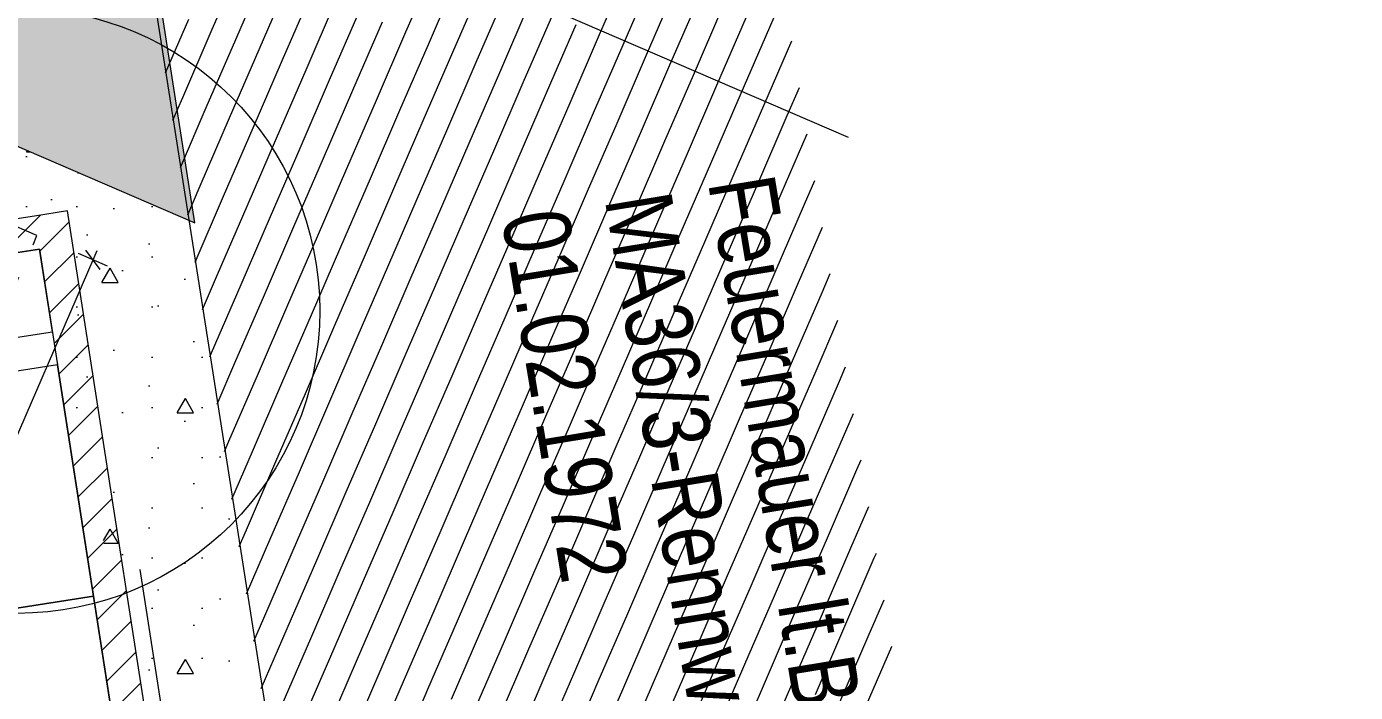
# Model space of a CAD drawing. Header units: millimetres. Extents: x 12535370 to 12566104, y 356204400 to 356234587.
# Drawn here: x 12555518 to 12559487, y 356216286 to 356218276 of the extents above; entities that cross this region are included whole.
import ezdxf
from ezdxf.enums import TextEntityAlignment as Align

# ---------------------------------------------------------------- set-up
doc = ezdxf.new("R2010")
doc.units = ezdxf.units.MM
doc.header["$MEASUREMENT"] = 0
doc.linetypes.add('Dashed', pattern=[211.666667, 105.833333, -105.833333])
doc.linetypes.add('Dot & Dashed', pattern=[6702.78, 3527.78, -1763.89, 0, -1411.11])
for name, color, linetype in [('New_015 Innenwände', 7, 'Continuous'), ('New_035 Decken', 7, 'Continuous'), ('New_290 Raster _ Achsen', 7, 'Continuous'), ('New_GRUNDSTÜCKSGRENZE', 7, 'Continuous')]:
    doc.layers.add(name, color=color, linetype=linetype)
for name, color, linetype, lineweight in [('New_015 Innenwände_Pen_No__1', 7, 'Continuous', 13), ('New_035 Decken_Pen_No__1', 7, 'Continuous', 13), ('New_255 Plangrafiken_Pen_No__1', 7, 'Continuous', 13), ('New_255 Plangrafiken_Pen_No__21', 1, 'Continuous', 13), ('New_255 Plangrafiken_Pen_No__39', 8, 'Continuous', 13), ('New_290 Raster _ Achsen_Pen_No__108', 7, 'Continuous', 13), ('New_GRUNDSTÜCKSGRENZE_Pen_No__1', 7, 'Continuous', 13), ('New_HKLS1_Pen_No__21', 1, 'Continuous', 13), ('New_HKLS1_Pen_No__83', 30, 'Continuous', 13)]:
    doc.layers.add(name, color=color, linetype=linetype, lineweight=lineweight)
doc.layers.add('New_255 Plangrafiken_Pen_No__38', color=253, linetype='Continuous', lineweight=13, true_color=0xa2a2a2)
doc.styles.add('GENERATED_STYLE_1', font='arial.ttf')
doc.styles.add('GENERATED_STYLE_2', font='arial.ttf', dxfattribs={"width": 0.8})
doc.linetypes.add('Blase', pattern='A,0,[1,DD - Rennweg 15_1030 Wien_AusfÃ¼rung-2026-06-121.Shx,S=15.817082,R=0,X=-0.000255191,Y=0.048578],-1983.5,0', length=1983.5)
doc.dimstyles.new('GENERATED_STYLE__1', dxfattribs={"dimtxt": 125, "dimasz": 47.5, "dimexe": 0.18, "dimexo": 2, "dimgap": 0, "dimtad": 1, "dimlfac": 0.001, "dimzin": 0, "dimdsep": 46, "dimtxsty": 'GENERATED_STYLE_1', "dimblk": 'ARROWHEAD_2', "dimblk1": 'ARROWHEAD_2', "dimblk2": 'ARROWHEAD_2', "dimcen": 0.09, "dimclrd": 7, "dimclre": 7, "dimclrt": 7, "dimadec": 0, "dimazin": 0, "dimtfac": 1, "dimtdec": 4, "dimtmove": 0, "dimatfit": 3, "dimfxl": 1, "dimtolj": 1, "dimtzin": 0, "dimarcsym": 0})
pattern_1 = [(45, (12240439.16, 356160438.356), (-53.033009, 53.033009), [])]

# ---------------------------------------------------------------- blocks, each defined once
blk = doc.blocks.new('Slab_1', base_point=(12543125.7, 356224199.6))
at = {"layer": 'New_035 Decken_Pen_No__1', "color": 7, "linetype": 'Continuous', "lineweight": 13, "flags": 128}
blk.add_lwpolyline([(12543125.7, 356224199.6), (12540594.4, 356217796.1), (12557109.9, 356210638.6), (12555849.5, 356218685.3), (12550386.1, 356221050.3), (12550289.5, 356221565.4), (12549847.3, 356224376.9), (12547550.8, 356225368.9), (12546427.5, 356222768.6)], close=True, dxfattribs=at)
blk = doc.blocks.new('*X12', base_point=(12240439.2, 356160438.4))
at = {"layer": 'New_255 Plangrafiken_Pen_No__39', "color": 8, "linetype": 'Continuous', "lineweight": 13}
for p, q in [((12556160, 356218471), (12556071.9, 356218267.1)), ((12556160, 356218471), (12556071.9, 356218267.1)), ((12556738.5, 356218463.1), (12556650.4, 356218259.2)), ((12556738.5, 356218463.1), (12556650.4, 356218259.2)), ((12556230.1, 356218440.8), (12556142, 356218236.9)), ((12556230.1, 356218440.8), (12556142, 356218236.9)), ((12556808.6, 356218432.8), (12556720.5, 356218228.9)), ((12556808.6, 356218432.8), (12556720.5, 356218228.9)), ((12557317, 356218455.2), (12557228.9, 356218251.3)), ((12557317, 356218455.2), (12557228.9, 356218251.3)), ((12557387, 356218424.9), (12557298.9, 356218221)), ((12557387, 356218424.9), (12557298.9, 356218221)), ((12556300.1, 356218410.5), (12556212.1, 356218206.6)), ((12556300.1, 356218410.5), (12556212.1, 356218206.6)), ((12556878.6, 356218402.6), (12556790.5, 356218198.7)), ((12556878.6, 356218402.6), (12556790.5, 356218198.7)), ((12557457.1, 356218394.7), (12557369, 356218190.7)), ((12557457.1, 356218394.7), (12557369, 356218190.7)), ((12556370.2, 356218380.2), (12556282.1, 356218176.3)), ((12556370.2, 356218380.2), (12556282.1, 356218176.3)), ((12556440.2, 356218350), (12556352.2, 356218146.1)), ((12556440.2, 356218350), (12556352.2, 356218146.1)), ((12556948.7, 356218372.3), (12556860.6, 356218168.4)), ((12556948.7, 356218372.3), (12556860.6, 356218168.4)), ((12557018.7, 356218342.1), (12556930.6, 356218138.1)), ((12557018.7, 356218342.1), (12556930.6, 356218138.1)), ((12557527.1, 356218364.4), (12557439, 356218160.5)), ((12557527.1, 356218364.4), (12557439, 356218160.5)), ((12557779.8, 356218372), (12557737.3, 356218273.6)), ((12557779.8, 356218372), (12557737.3, 356218273.6)), ((12556510.3, 356218319.7), (12556422.2, 356218115.8)), ((12556510.3, 356218319.7), (12556422.2, 356218115.8)), ((12557088.8, 356218311.8), (12557000.7, 356218107.9)), ((12557088.8, 356218311.8), (12557000.7, 356218107.9)), ((12557597.2, 356218334.1), (12557509.1, 356218130.2)), ((12557597.2, 356218334.1), (12557509.1, 356218130.2)), ((12557667.2, 356218303.9), (12557579.1, 356218100)), ((12557667.2, 356218303.9), (12557579.1, 356218100)), ((12556001.9, 356218297.4), (12555932.7, 356218137.3)), ((12556001.9, 356218297.4), (12555932.7, 356218137.3)), ((12556071.9, 356218267.1), (12555983.9, 356218063.2)), ((12556071.9, 356218267.1), (12555983.9, 356218063.2)), ((12556580.4, 356218289.5), (12556492.3, 356218085.5)), ((12556580.4, 356218289.5), (12556492.3, 356218085.5)), ((12557158.8, 356218281.5), (12557070.7, 356218077.6)), ((12557158.8, 356218281.5), (12557070.7, 356218077.6)), ((12557737.3, 356218273.6), (12557649.2, 356218069.7)), ((12557737.3, 356218273.6), (12557649.2, 356218069.7)), ((12556142, 356218236.9), (12556053.9, 356218032.9)), ((12556142, 356218236.9), (12556053.9, 356218032.9)), ((12556650.4, 356218259.2), (12556562.3, 356218055.3)), ((12556650.4, 356218259.2), (12556562.3, 356218055.3)), ((12556720.5, 356218228.9), (12556632.4, 356218025)), ((12556720.5, 356218228.9), (12556632.4, 356218025)), ((12557228.9, 356218251.3), (12557140.8, 356218047.4)), ((12557228.9, 356218251.3), (12557140.8, 356218047.4)), ((12557802.8, 356218232.8), (12557719.3, 356218039.4)), ((12557802.8, 356218232.8), (12557719.3, 356218039.4)), ((12556212.1, 356218206.6), (12556124, 356218002.7)), ((12556212.1, 356218206.6), (12556124, 356218002.7)), ((12556790.5, 356218198.7), (12556702.4, 356217994.8)), ((12556790.5, 356218198.7), (12556702.4, 356217994.8)), ((12557298.9, 356218221), (12557210.8, 356218017.1)), ((12557298.9, 356218221), (12557210.8, 356218017.1)), ((12557369, 356218190.7), (12557280.9, 356217986.8)), ((12557369, 356218190.7), (12557280.9, 356217986.8)), ((12556282.1, 356218176.3), (12556194, 356217972.4)), ((12556282.1, 356218176.3), (12556194, 356217972.4)), ((12556352.2, 356218146.1), (12556264.1, 356217942.2)), ((12556352.2, 356218146.1), (12556264.1, 356217942.2)), ((12556860.6, 356218168.4), (12556772.5, 356217964.5)), ((12556860.6, 356218168.4), (12556772.5, 356217964.5)), ((12557439, 356218160.5), (12557351, 356217956.6)), ((12557439, 356218160.5), (12557351, 356217956.6)), ((12556422.2, 356218115.8), (12556334.1, 356217911.9)), ((12556422.2, 356218115.8), (12556334.1, 356217911.9)), ((12556930.6, 356218138.1), (12556842.5, 356217934.2)), ((12556930.6, 356218138.1), (12556842.5, 356217934.2)), ((12557000.7, 356218107.9), (12556912.6, 356217904)), ((12557000.7, 356218107.9), (12556912.6, 356217904)), ((12557509.1, 356218130.2), (12557421, 356217926.3)), ((12557509.1, 356218130.2), (12557421, 356217926.3)), ((12556492.3, 356218085.5), (12556404.2, 356217881.6)), ((12556492.3, 356218085.5), (12556404.2, 356217881.6)), ((12557070.7, 356218077.6), (12556982.7, 356217873.7)), ((12557070.7, 356218077.6), (12556982.7, 356217873.7)), ((12557579.1, 356218100), (12557491.1, 356217896)), ((12557579.1, 356218100), (12557491.1, 356217896)), ((12557649.2, 356218069.7), (12557561.1, 356217865.8)), ((12557649.2, 356218069.7), (12557561.1, 356217865.8)), ((12557825.8, 356218093.6), (12557789.3, 356218009.2)), ((12557825.8, 356218093.6), (12557789.3, 356218009.2)), ((12555983.9, 356218063.2), (12555954.7, 356217995.8)), ((12555983.9, 356218063.2), (12555954.7, 356217995.8)), ((12556053.9, 356218032.9), (12555976.7, 356217854.2)), ((12556053.9, 356218032.9), (12555976.7, 356217854.2)), ((12556562.3, 356218055.3), (12556474.2, 356217851.4)), ((12556562.3, 356218055.3), (12556474.2, 356217851.4)), ((12556632.4, 356218025), (12556544.3, 356217821.1)), ((12556632.4, 356218025), (12556544.3, 356217821.1)), ((12557140.8, 356218047.4), (12557052.7, 356217843.4)), ((12557140.8, 356218047.4), (12557052.7, 356217843.4)), ((12557719.3, 356218039.4), (12557631.2, 356217835.5)), ((12557719.3, 356218039.4), (12557631.2, 356217835.5)), ((12556124, 356218002.7), (12556035.9, 356217798.8)), ((12556124, 356218002.7), (12556035.9, 356217798.8)), ((12556702.4, 356217994.8), (12556614.3, 356217790.8)), ((12556702.4, 356217994.8), (12556614.3, 356217790.8)), ((12557210.8, 356218017.1), (12557122.8, 356217813.2)), ((12557210.8, 356218017.1), (12557122.8, 356217813.2)), ((12557280.9, 356217986.8), (12557192.8, 356217782.9)), ((12557280.9, 356217986.8), (12557192.8, 356217782.9)), ((12557789.3, 356218009.2), (12557701.2, 356217805.3)), ((12557789.3, 356218009.2), (12557701.2, 356217805.3)), ((12556194, 356217972.4), (12556105.9, 356217768.5)), ((12556194, 356217972.4), (12556105.9, 356217768.5)), ((12556772.5, 356217964.5), (12556684.4, 356217760.6)), ((12556772.5, 356217964.5), (12556684.4, 356217760.6)), ((12557351, 356217956.6), (12557262.9, 356217752.7)), ((12557351, 356217956.6), (12557262.9, 356217752.7)), ((12557848.8, 356217954.4), (12557771.3, 356217775)), ((12557848.8, 356217954.4), (12557771.3, 356217775)), ((12556264.1, 356217942.2), (12556176, 356217738.2)), ((12556264.1, 356217942.2), (12556176, 356217738.2)), ((12556334.1, 356217911.9), (12556246, 356217708)), ((12556334.1, 356217911.9), (12556246, 356217708)), ((12556842.5, 356217934.2), (12556754.5, 356217730.3)), ((12556842.5, 356217934.2), (12556754.5, 356217730.3)), ((12557421, 356217926.3), (12557332.9, 356217722.4)), ((12557421, 356217926.3), (12557332.9, 356217722.4)), ((12556404.2, 356217881.6), (12556316.1, 356217677.7)), ((12556404.2, 356217881.6), (12556316.1, 356217677.7)), ((12556912.6, 356217904), (12556824.5, 356217700.1)), ((12556912.6, 356217904), (12556824.5, 356217700.1)), ((12556982.7, 356217873.7), (12556894.6, 356217669.8)), ((12556982.7, 356217873.7), (12556894.6, 356217669.8)), ((12557491.1, 356217896), (12557403, 356217692.1)), ((12557491.1, 356217896), (12557403, 356217692.1)), ((12557561.1, 356217865.8), (12557473, 356217661.9)), ((12557561.1, 356217865.8), (12557473, 356217661.9)), ((12556474.2, 356217851.4), (12556386.2, 356217647.5)), ((12556474.2, 356217851.4), (12556386.2, 356217647.5)), ((12557052.7, 356217843.4), (12556964.6, 356217639.5)), ((12557052.7, 356217843.4), (12556964.6, 356217639.5)), ((12557631.2, 356217835.5), (12557543.1, 356217631.6)), ((12557631.2, 356217835.5), (12557543.1, 356217631.6)), ((12556035.9, 356217798.8), (12555998.7, 356217712.6)), ((12556035.9, 356217798.8), (12555998.7, 356217712.6)), ((12556544.3, 356217821.1), (12556456.2, 356217617.2)), ((12556544.3, 356217821.1), (12556456.2, 356217617.2)), ((12556614.3, 356217790.8), (12556526.3, 356217586.9)), ((12556614.3, 356217790.8), (12556526.3, 356217586.9)), ((12557122.8, 356217813.2), (12557034.7, 356217609.3)), ((12557122.8, 356217813.2), (12557034.7, 356217609.3)), ((12557701.2, 356217805.3), (12557613.1, 356217601.3)), ((12557701.2, 356217805.3), (12557613.1, 356217601.3)), ((12557871.8, 356217815.2), (12557841.3, 356217744.7)), ((12557871.8, 356217815.2), (12557841.3, 356217744.7)), ((12556105.9, 356217768.5), (12556020.6, 356217571.1)), ((12556105.9, 356217768.5), (12556020.6, 356217571.1)), ((12556684.4, 356217760.6), (12556596.3, 356217556.7)), ((12556684.4, 356217760.6), (12556596.3, 356217556.7)), ((12557192.8, 356217782.9), (12557104.7, 356217579)), ((12557192.8, 356217782.9), (12557104.7, 356217579)), ((12557262.9, 356217752.7), (12557174.8, 356217548.7)), ((12557262.9, 356217752.7), (12557174.8, 356217548.7)), ((12557771.3, 356217775), (12557683.2, 356217571.1)), ((12557771.3, 356217775), (12557683.2, 356217571.1)), ((12556176, 356217738.2), (12556087.9, 356217534.3)), ((12556176, 356217738.2), (12556087.9, 356217534.3)), ((12556246, 356217708), (12556158, 356217504.1)), ((12556246, 356217708), (12556158, 356217504.1)), ((12556754.5, 356217730.3), (12556666.4, 356217526.4)), ((12556754.5, 356217730.3), (12556666.4, 356217526.4)), ((12557332.9, 356217722.4), (12557244.8, 356217518.5)), ((12557332.9, 356217722.4), (12557244.8, 356217518.5)), ((12557841.3, 356217744.7), (12557753.2, 356217540.8)), ((12557841.3, 356217744.7), (12557753.2, 356217540.8)), ((12556316.1, 356217677.7), (12556228, 356217473.8)), ((12556316.1, 356217677.7), (12556228, 356217473.8)), ((12556824.5, 356217700.1), (12556736.4, 356217496.1)), ((12556824.5, 356217700.1), (12556736.4, 356217496.1)), ((12556894.6, 356217669.8), (12556806.5, 356217465.9)), ((12556894.6, 356217669.8), (12556806.5, 356217465.9)), ((12557403, 356217692.1), (12557314.9, 356217488.2)), ((12557403, 356217692.1), (12557314.9, 356217488.2)), ((12557894.8, 356217676), (12557823.3, 356217510.6)), ((12557894.8, 356217676), (12557823.3, 356217510.6)), ((12556386.2, 356217647.5), (12556298.1, 356217443.5)), ((12556386.2, 356217647.5), (12556298.1, 356217443.5)), ((12556964.6, 356217639.5), (12556876.5, 356217435.6)), ((12556964.6, 356217639.5), (12556876.5, 356217435.6)), ((12557473, 356217661.9), (12557384.9, 356217458)), ((12557473, 356217661.9), (12557384.9, 356217458)), ((12557543.1, 356217631.6), (12557455, 356217427.7)), ((12557543.1, 356217631.6), (12557455, 356217427.7)), ((12556456.2, 356217617.2), (12556368.1, 356217413.3)), ((12556456.2, 356217617.2), (12556368.1, 356217413.3)), ((12557034.7, 356217609.3), (12556946.6, 356217405.4)), ((12557034.7, 356217609.3), (12556946.6, 356217405.4)), ((12557613.1, 356217601.3), (12557525.1, 356217397.4)), ((12557613.1, 356217601.3), (12557525.1, 356217397.4)), ((12556526.3, 356217586.9), (12556438.2, 356217383)), ((12556526.3, 356217586.9), (12556438.2, 356217383)), ((12556596.3, 356217556.7), (12556508.2, 356217352.8)), ((12556596.3, 356217556.7), (12556508.2, 356217352.8)), ((12557104.7, 356217579), (12557016.6, 356217375.1)), ((12557104.7, 356217579), (12557016.6, 356217375.1)), ((12557174.8, 356217548.7), (12557086.7, 356217344.8)), ((12557174.8, 356217548.7), (12557086.7, 356217344.8)), ((12557683.2, 356217571.1), (12557595.1, 356217367.2)), ((12557683.2, 356217571.1), (12557595.1, 356217367.2)), ((12556087.9, 356217534.3), (12556042.6, 356217429.5)), ((12556087.9, 356217534.3), (12556042.6, 356217429.5)), ((12556666.4, 356217526.4), (12556578.3, 356217322.5)), ((12556666.4, 356217526.4), (12556578.3, 356217322.5)), ((12557244.8, 356217518.5), (12557156.8, 356217314.6)), ((12557244.8, 356217518.5), (12557156.8, 356217314.6)), ((12557753.2, 356217540.8), (12557665.2, 356217336.9)), ((12557753.2, 356217540.8), (12557665.2, 356217336.9)), ((12557823.3, 356217510.6), (12557735.2, 356217306.6)), ((12557823.3, 356217510.6), (12557735.2, 356217306.6)), ((12557917.8, 356217536.8), (12557893.4, 356217480.3)), ((12557917.8, 356217536.8), (12557893.4, 356217480.3)), ((12556158, 356217504.1), (12556069.9, 356217300.2)), ((12556158, 356217504.1), (12556069.9, 356217300.2)), ((12556228, 356217473.8), (12556139.9, 356217269.9)), ((12556228, 356217473.8), (12556139.9, 356217269.9)), ((12556736.4, 356217496.1), (12556648.3, 356217292.2)), ((12556736.4, 356217496.1), (12556648.3, 356217292.2)), ((12557314.9, 356217488.2), (12557226.8, 356217284.3)), ((12557314.9, 356217488.2), (12557226.8, 356217284.3)), ((12557893.4, 356217480.3), (12557805.3, 356217276.4)), ((12557893.4, 356217480.3), (12557805.3, 356217276.4)), ((12556298.1, 356217443.5), (12556210, 356217239.6)), ((12556298.1, 356217443.5), (12556210, 356217239.6)), ((12556806.5, 356217465.9), (12556718.4, 356217262)), ((12556806.5, 356217465.9), (12556718.4, 356217262)), ((12556876.5, 356217435.6), (12556788.4, 356217231.7)), ((12556876.5, 356217435.6), (12556788.4, 356217231.7)), ((12557384.9, 356217458), (12557296.9, 356217254)), ((12557384.9, 356217458), (12557296.9, 356217254)), ((12556368.1, 356217413.3), (12556280, 356217209.4)), ((12556368.1, 356217413.3), (12556280, 356217209.4)), ((12556946.6, 356217405.4), (12556858.5, 356217201.4)), ((12556946.6, 356217405.4), (12556858.5, 356217201.4)), ((12557455, 356217427.7), (12557366.9, 356217223.8)), ((12557455, 356217427.7), (12557366.9, 356217223.8)), ((12557525.1, 356217397.4), (12557437, 356217193.5)), ((12557525.1, 356217397.4), (12557437, 356217193.5)), ((12557940.8, 356217397.6), (12557875.3, 356217246.1)), ((12557940.8, 356217397.6), (12557875.3, 356217246.1)), ((12556438.2, 356217383), (12556350.1, 356217179.1)), ((12556438.2, 356217383), (12556350.1, 356217179.1)), ((12556508.2, 356217352.8), (12556420.1, 356217148.8)), ((12556508.2, 356217352.8), (12556420.1, 356217148.8)), ((12557016.6, 356217375.1), (12556928.6, 356217171.2)), ((12557016.6, 356217375.1), (12556928.6, 356217171.2)), ((12557595.1, 356217367.2), (12557507, 356217163.3)), ((12557595.1, 356217367.2), (12557507, 356217163.3)), ((12556578.3, 356217322.5), (12556490.2, 356217118.6)), ((12556578.3, 356217322.5), (12556490.2, 356217118.6)), ((12557086.7, 356217344.8), (12556998.6, 356217140.9)), ((12557086.7, 356217344.8), (12556998.6, 356217140.9)), ((12557156.8, 356217314.6), (12557068.7, 356217110.7)), ((12557156.8, 356217314.6), (12557068.7, 356217110.7)), ((12557665.2, 356217336.9), (12557577.1, 356217133)), ((12557665.2, 356217336.9), (12557577.1, 356217133)), ((12556069.9, 356217300.2), (12556064.6, 356217287.9)), ((12556069.9, 356217300.2), (12556064.6, 356217287.9)), ((12556139.9, 356217269.9), (12556086.6, 356217146.4)), ((12556139.9, 356217269.9), (12556086.6, 356217146.4)), ((12556648.3, 356217292.2), (12556560.3, 356217088.3)), ((12556648.3, 356217292.2), (12556560.3, 356217088.3)), ((12557226.8, 356217284.3), (12557138.7, 356217080.4)), ((12557226.8, 356217284.3), (12557138.7, 356217080.4)), ((12557735.2, 356217306.6), (12557647.1, 356217102.7)), ((12557735.2, 356217306.6), (12557647.1, 356217102.7)), ((12557805.3, 356217276.4), (12557717.2, 356217072.5)), ((12557805.3, 356217276.4), (12557717.2, 356217072.5)), ((12556210, 356217239.6), (12556121.9, 356217035.7)), ((12556210, 356217239.6), (12556121.9, 356217035.7)), ((12556718.4, 356217262), (12556630.3, 356217058.1)), ((12556718.4, 356217262), (12556630.3, 356217058.1)), ((12556788.4, 356217231.7), (12556700.4, 356217027.8)), ((12556788.4, 356217231.7), (12556700.4, 356217027.8)), ((12557296.9, 356217254), (12557208.8, 356217050.1)), ((12557296.9, 356217254), (12557208.8, 356217050.1)), ((12557875.3, 356217246.1), (12557787.2, 356217042.2)), ((12557875.3, 356217246.1), (12557787.2, 356217042.2)), ((12557963.8, 356217258.4), (12557945.4, 356217215.9)), ((12557963.8, 356217258.4), (12557945.4, 356217215.9)), ((12556280, 356217209.4), (12556191.9, 356217005.5)), ((12556280, 356217209.4), (12556191.9, 356217005.5)), ((12556858.5, 356217201.4), (12556770.4, 356216997.5)), ((12556858.5, 356217201.4), (12556770.4, 356216997.5)), ((12557366.9, 356217223.8), (12557278.8, 356217019.9)), ((12557366.9, 356217223.8), (12557278.8, 356217019.9)), ((12557437, 356217193.5), (12557348.9, 356216989.6)), ((12557437, 356217193.5), (12557348.9, 356216989.6)), ((12557945.4, 356217215.9), (12557857.3, 356217011.9)), ((12557945.4, 356217215.9), (12557857.3, 356217011.9)), ((12556350.1, 356217179.1), (12556262, 356216975.2)), ((12556350.1, 356217179.1), (12556262, 356216975.2)), ((12556928.6, 356217171.2), (12556840.5, 356216967.3)), ((12556928.6, 356217171.2), (12556840.5, 356216967.3)), ((12557507, 356217163.3), (12557418.9, 356216959.3)), ((12557507, 356217163.3), (12557418.9, 356216959.3)), ((12556420.1, 356217148.8), (12556332.1, 356216944.9)), ((12556420.1, 356217148.8), (12556332.1, 356216944.9)), ((12556490.2, 356217118.6), (12556402.1, 356216914.7)), ((12556490.2, 356217118.6), (12556402.1, 356216914.7)), ((12556998.6, 356217140.9), (12556910.5, 356216937)), ((12556998.6, 356217140.9), (12556910.5, 356216937)), ((12557577.1, 356217133), (12557489, 356216929.1)), ((12557577.1, 356217133), (12557489, 356216929.1)), ((12557986.8, 356217119.2), (12557927.3, 356216981.7)), ((12557986.8, 356217119.2), (12557927.3, 356216981.7)), ((12556560.3, 356217088.3), (12556472.2, 356216884.4)), ((12556560.3, 356217088.3), (12556472.2, 356216884.4)), ((12557068.7, 356217110.7), (12556980.6, 356216906.7)), ((12557068.7, 356217110.7), (12556980.6, 356216906.7)), ((12557138.7, 356217080.4), (12557050.6, 356216876.5)), ((12557138.7, 356217080.4), (12557050.6, 356216876.5)), ((12557647.1, 356217102.7), (12557559, 356216898.8)), ((12557647.1, 356217102.7), (12557559, 356216898.8)), ((12557717.2, 356217072.5), (12557629.1, 356216868.6)), ((12557717.2, 356217072.5), (12557629.1, 356216868.6)), ((12556121.9, 356217035.7), (12556108.5, 356217004.8)), ((12556121.9, 356217035.7), (12556108.5, 356217004.8)), ((12556630.3, 356217058.1), (12556542.2, 356216854.2)), ((12556630.3, 356217058.1), (12556542.2, 356216854.2)), ((12557208.8, 356217050.1), (12557120.7, 356216846.2)), ((12557208.8, 356217050.1), (12557120.7, 356216846.2)), ((12557787.2, 356217042.2), (12557699.2, 356216838.3)), ((12557787.2, 356217042.2), (12557699.2, 356216838.3)), ((12556191.9, 356217005.5), (12556130.5, 356216863.2)), ((12556191.9, 356217005.5), (12556130.5, 356216863.2)), ((12556700.4, 356217027.8), (12556612.3, 356216823.9)), ((12556700.4, 356217027.8), (12556612.3, 356216823.9)), ((12556770.4, 356216997.5), (12556682.3, 356216793.6)), ((12556770.4, 356216997.5), (12556682.3, 356216793.6)), ((12557278.8, 356217019.9), (12557190.7, 356216816)), ((12557278.8, 356217019.9), (12557190.7, 356216816)), ((12557857.3, 356217011.9), (12557769.2, 356216808)), ((12557857.3, 356217011.9), (12557769.2, 356216808)), ((12556262, 356216975.2), (12556173.9, 356216771.3)), ((12556262, 356216975.2), (12556173.9, 356216771.3)), ((12556840.5, 356216967.3), (12556752.4, 356216763.4)), ((12556840.5, 356216967.3), (12556752.4, 356216763.4)), ((12557348.9, 356216989.6), (12557260.8, 356216785.7)), ((12557348.9, 356216989.6), (12557260.8, 356216785.7)), ((12557418.9, 356216959.3), (12557330.9, 356216755.4)), ((12557418.9, 356216959.3), (12557330.9, 356216755.4)), ((12557927.3, 356216981.7), (12557839.3, 356216777.8)), ((12557927.3, 356216981.7), (12557839.3, 356216777.8)), ((12558009.8, 356216980), (12557997.4, 356216951.4)), ((12558009.8, 356216980), (12557997.4, 356216951.4)), ((12556332.1, 356216944.9), (12556244, 356216741)), ((12556332.1, 356216944.9), (12556244, 356216741)), ((12556402.1, 356216914.7), (12556314, 356216710.8)), ((12556402.1, 356216914.7), (12556314, 356216710.8)), ((12556910.5, 356216937), (12556822.4, 356216733.1)), ((12556910.5, 356216937), (12556822.4, 356216733.1)), ((12557489, 356216929.1), (12557400.9, 356216725.2)), ((12557489, 356216929.1), (12557400.9, 356216725.2)), ((12557997.4, 356216951.4), (12557909.3, 356216747.5)), ((12557997.4, 356216951.4), (12557909.3, 356216747.5)), ((12556472.2, 356216884.4), (12556384.1, 356216680.5)), ((12556472.2, 356216884.4), (12556384.1, 356216680.5)), ((12556980.6, 356216906.7), (12556892.5, 356216702.8)), ((12556980.6, 356216906.7), (12556892.5, 356216702.8)), ((12557050.6, 356216876.5), (12556962.5, 356216672.6)), ((12557050.6, 356216876.5), (12556962.5, 356216672.6)), ((12557559, 356216898.8), (12557471, 356216694.9)), ((12557559, 356216898.8), (12557471, 356216694.9)), ((12556542.2, 356216854.2), (12556454.1, 356216650.2)), ((12556542.2, 356216854.2), (12556454.1, 356216650.2)), ((12557120.7, 356216846.2), (12557032.6, 356216642.3)), ((12557120.7, 356216846.2), (12557032.6, 356216642.3)), ((12557629.1, 356216868.6), (12557541, 356216664.7)), ((12557629.1, 356216868.6), (12557541, 356216664.7)), ((12557699.2, 356216838.3), (12557611.1, 356216634.4)), ((12557699.2, 356216838.3), (12557611.1, 356216634.4)), ((12558032.7, 356216840.8), (12557979.4, 356216717.2)), ((12558032.7, 356216840.8), (12557979.4, 356216717.2)), ((12556612.3, 356216823.9), (12556524.2, 356216620)), ((12556612.3, 356216823.9), (12556524.2, 356216620)), ((12556682.3, 356216793.6), (12556594.2, 356216589.7)), ((12556682.3, 356216793.6), (12556594.2, 356216589.7)), ((12557190.7, 356216816), (12557102.7, 356216612.1)), ((12557190.7, 356216816), (12557102.7, 356216612.1)), ((12557769.2, 356216808), (12557681.1, 356216604.1)), ((12557769.2, 356216808), (12557681.1, 356216604.1)), ((12556173.9, 356216771.3), (12556152.5, 356216721.7)), ((12556173.9, 356216771.3), (12556152.5, 356216721.7)), ((12556752.4, 356216763.4), (12556664.3, 356216559.5)), ((12556752.4, 356216763.4), (12556664.3, 356216559.5)), ((12557260.8, 356216785.7), (12557172.7, 356216581.8)), ((12557260.8, 356216785.7), (12557172.7, 356216581.8)), ((12557330.9, 356216755.4), (12557242.8, 356216551.5)), ((12557330.9, 356216755.4), (12557242.8, 356216551.5)), ((12557839.3, 356216777.8), (12557751.2, 356216573.9)), ((12557839.3, 356216777.8), (12557751.2, 356216573.9)), ((12556244, 356216741), (12556174.5, 356216580.1)), ((12556244, 356216741), (12556174.5, 356216580.1)), ((12556822.4, 356216733.1), (12556734.4, 356216529.2)), ((12556822.4, 356216733.1), (12556734.4, 356216529.2)), ((12557400.9, 356216725.2), (12557312.8, 356216521.3)), ((12557400.9, 356216725.2), (12557312.8, 356216521.3)), ((12557909.3, 356216747.5), (12557821.2, 356216543.6)), ((12557909.3, 356216747.5), (12557821.2, 356216543.6)), ((12557979.4, 356216717.2), (12557891.3, 356216513.3)), ((12557979.4, 356216717.2), (12557891.3, 356216513.3)), ((12556314, 356216710.8), (12556225.9, 356216506.9)), ((12556314, 356216710.8), (12556225.9, 356216506.9)), ((12556384.1, 356216680.5), (12556296, 356216476.6)), ((12556384.1, 356216680.5), (12556296, 356216476.6)), ((12556892.5, 356216702.8), (12556804.4, 356216498.9)), ((12556892.5, 356216702.8), (12556804.4, 356216498.9)), ((12557471, 356216694.9), (12557382.9, 356216491)), ((12557471, 356216694.9), (12557382.9, 356216491)), ((12558049.4, 356216687), (12557961.3, 356216483.1)), ((12558049.4, 356216687), (12557961.3, 356216483.1)), ((12558055.7, 356216701.6), (12558049.4, 356216687)), ((12558055.7, 356216701.6), (12558049.4, 356216687)), ((12556454.1, 356216650.2), (12556366, 356216446.3)), ((12556454.1, 356216650.2), (12556366, 356216446.3)), ((12556962.5, 356216672.6), (12556874.5, 356216468.7)), ((12556962.5, 356216672.6), (12556874.5, 356216468.7)), ((12557032.6, 356216642.3), (12556944.5, 356216438.4)), ((12557032.6, 356216642.3), (12556944.5, 356216438.4)), ((12557541, 356216664.7), (12557452.9, 356216460.7)), ((12557541, 356216664.7), (12557452.9, 356216460.7)), ((12556524.2, 356216620), (12556436.1, 356216416.1)), ((12556524.2, 356216620), (12556436.1, 356216416.1)), ((12557102.7, 356216612.1), (12557014.6, 356216408.1)), ((12557102.7, 356216612.1), (12557014.6, 356216408.1)), ((12557611.1, 356216634.4), (12557523, 356216430.5)), ((12557611.1, 356216634.4), (12557523, 356216430.5)), ((12557681.1, 356216604.1), (12557593, 356216400.2)), ((12557681.1, 356216604.1), (12557593, 356216400.2)), ((12556594.2, 356216589.7), (12556506.2, 356216385.8)), ((12556594.2, 356216589.7), (12556506.2, 356216385.8)), ((12556664.3, 356216559.5), (12556576.2, 356216355.5)), ((12556664.3, 356216559.5), (12556576.2, 356216355.5)), ((12557172.7, 356216581.8), (12557084.6, 356216377.9)), ((12557172.7, 356216581.8), (12557084.6, 356216377.9)), ((12557751.2, 356216573.9), (12557663.1, 356216370)), ((12557751.2, 356216573.9), (12557663.1, 356216370)), ((12558078.7, 356216562.4), (12558031.4, 356216452.8)), ((12558078.7, 356216562.4), (12558031.4, 356216452.8)), ((12556734.4, 356216529.2), (12556646.3, 356216325.3)), ((12556734.4, 356216529.2), (12556646.3, 356216325.3)), ((12557242.8, 356216551.5), (12557154.7, 356216347.6)), ((12557242.8, 356216551.5), (12557154.7, 356216347.6)), ((12557312.8, 356216521.3), (12557224.7, 356216317.4)), ((12557312.8, 356216521.3), (12557224.7, 356216317.4)), ((12557821.2, 356216543.6), (12557733.1, 356216339.7)), ((12557821.2, 356216543.6), (12557733.1, 356216339.7)), ((12556225.9, 356216506.9), (12556196.4, 356216438.5)), ((12556225.9, 356216506.9), (12556196.4, 356216438.5)), ((12556296, 356216476.6), (12556218.4, 356216297)), ((12556296, 356216476.6), (12556218.4, 356216297)), ((12556804.4, 356216498.9), (12556716.3, 356216295)), ((12556804.4, 356216498.9), (12556716.3, 356216295)), ((12557382.9, 356216491), (12557294.8, 356216287.1)), ((12557382.9, 356216491), (12557294.8, 356216287.1)), ((12557891.3, 356216513.3), (12557803.2, 356216309.4)), ((12557891.3, 356216513.3), (12557803.2, 356216309.4)), ((12557961.3, 356216483.1), (12557873.3, 356216279.2)), ((12557961.3, 356216483.1), (12557873.3, 356216279.2)), ((12556366, 356216446.3), (12556278, 356216242.4)), ((12556366, 356216446.3), (12556278, 356216242.4)), ((12556874.5, 356216468.7), (12556786.4, 356216264.8)), ((12556874.5, 356216468.7), (12556786.4, 356216264.8)), ((12556944.5, 356216438.4), (12556856.4, 356216234.5)), ((12556944.5, 356216438.4), (12556856.4, 356216234.5)), ((12557452.9, 356216460.7), (12557364.8, 356216256.8)), ((12557452.9, 356216460.7), (12557364.8, 356216256.8)), ((12558031.4, 356216452.8), (12557943.3, 356216248.9)), ((12558031.4, 356216452.8), (12557943.3, 356216248.9)), ((12556436.1, 356216416.1), (12556348, 356216212.2)), ((12556436.1, 356216416.1), (12556348, 356216212.2)), ((12557014.6, 356216408.1), (12556926.5, 356216204.2)), ((12557014.6, 356216408.1), (12556926.5, 356216204.2)), ((12557523, 356216430.5), (12557434.9, 356216226.6)), ((12557523, 356216430.5), (12557434.9, 356216226.6)), ((12557593, 356216400.2), (12557505, 356216196.3)), ((12557593, 356216400.2), (12557505, 356216196.3)), ((12558101.4, 356216422.6), (12558013.4, 356216218.6)), ((12558101.4, 356216422.6), (12558013.4, 356216218.6)), ((12558101.7, 356216423.2), (12558101.4, 356216422.6)), ((12558101.7, 356216423.2), (12558101.4, 356216422.6)), ((12556506.2, 356216385.8), (12556418.1, 356216181.9)), ((12556506.2, 356216385.8), (12556418.1, 356216181.9)), ((12557084.6, 356216377.9), (12556996.5, 356216174)), ((12557084.6, 356216377.9), (12556996.5, 356216174)), ((12557663.1, 356216370), (12557575, 356216166)), ((12557663.1, 356216370), (12557575, 356216166)), ((12556576.2, 356216355.5), (12556488.1, 356216151.6)), ((12556576.2, 356216355.5), (12556488.1, 356216151.6)), ((12556646.3, 356216325.3), (12556558.2, 356216121.4)), ((12556646.3, 356216325.3), (12556558.2, 356216121.4)), ((12557154.7, 356216347.6), (12557066.6, 356216143.7)), ((12557154.7, 356216347.6), (12557066.6, 356216143.7)), ((12557224.7, 356216317.4), (12557136.6, 356216113.4)), ((12557224.7, 356216317.4), (12557136.6, 356216113.4)), ((12557733.1, 356216339.7), (12557645.1, 356216135.8)), ((12557733.1, 356216339.7), (12557645.1, 356216135.8)), ((12556716.3, 356216295), (12556628.2, 356216091.1)), ((12556716.3, 356216295), (12556628.2, 356216091.1)), ((12557294.8, 356216287.1), (12557206.7, 356216083.2)), ((12557294.8, 356216287.1), (12557206.7, 356216083.2)), ((12557803.2, 356216309.4), (12557715.1, 356216105.5)), ((12557803.2, 356216309.4), (12557715.1, 356216105.5))]:
    blk.add_line(p, q, dxfattribs=at)
blk = doc.blocks.new('Fill_3', base_point=(12240439.2, 356160438.4))
at = {"layer": 'New_255 Plangrafiken_Pen_No__39', "color": 8, "linetype": 'Continuous', "lineweight": 13}
blk.add_blockref('*X12', (12240439.2, 356160438.4), dxfattribs=at)
blk = doc.blocks.new('Wall_25', base_point=(12555879.4, 356215536))
at = {"layer": 'New_015 Innenwände', "linetype": 'Continuous', "lineweight": 0, "true_color": 0x000000}
h = blk.add_hatch(dxfattribs=at)
h.set_pattern_fill('BACKSTEIN', color=18, style=0, pattern_type=2)
h.set_pattern_definition(pattern_1)
h.paths.add_polyline_path([(12555541.7, 356217709.9), (12555557, 356217611.1), (12555640.5, 356217725.3)])
h = blk.add_hatch(dxfattribs=at)
h.set_pattern_fill('BACKSTEIN', color=18, style=0, pattern_type=2)
h.set_pattern_definition(pattern_1)
h.paths.add_polyline_path([(12555557, 356217611.1), (12555655.8, 356217626.5), (12555640.5, 356217725.3)])
h = blk.add_hatch(dxfattribs=at)
h.set_pattern_fill('BACKSTEIN', color=18, style=0, pattern_type=2)
h.set_pattern_definition(pattern_1)
h.paths.add_polyline_path([(12555978.3, 356215551.4), (12555655.8, 356217626.5), (12555557, 356217611.1), (12555879.4, 356215536)])
at = {"layer": 'New_015 Innenwände_Pen_No__1', "color": 7, "linetype": 'Continuous', "lineweight": 13, "flags": 128}
for points in [[(12555640.5, 356217725.3), (12555541.7, 356217709.9)], [(12555978.3, 356215551.4), (12555640.5, 356217725.3)], [(12555557, 356217611.1), (12555879.4, 356215536)]]:
    blk.add_lwpolyline(points, dxfattribs=at)
blk = doc.blocks.new('Wall_26', base_point=(12555557, 356217611.1))
at = {"layer": 'New_015 Innenwände', "linetype": 'Continuous', "lineweight": 0, "true_color": 0x000000}
h = blk.add_hatch(dxfattribs=at)
h.set_pattern_fill('BACKSTEIN', color=18, style=0, pattern_type=2)
h.set_pattern_definition(pattern_1)
h.paths.add_polyline_path([(12555541.7, 356217709.9), (12555294.6, 356217671.5), (12555310, 356217572.7), (12555557, 356217611.1)])
at = {"layer": 'New_015 Innenwände_Pen_No__1', "color": 7, "linetype": 'Continuous', "lineweight": 13, "flags": 128}
for points in [[(12555541.7, 356217709.9), (12555294.6, 356217671.5)], [(12555310, 356217572.7), (12555557, 356217611.1)]]:
    blk.add_lwpolyline(points, dxfattribs=at)
blk = doc.blocks.new('Standard grid marker[3]', base_point=(12541508.9, 356225057.5))
at = {"layer": 'New_290 Raster _ Achsen_Pen_No__108', "color": 7, "linetype": 'Dot & Dashed', "lineweight": 13}
blk.add_line((12542426.9, 356224660.9), (12563430.3, 356215587.8), dxfattribs=at)
at = {"layer": 'New_290 Raster _ Achsen_Pen_No__108', "color": 7, "lineweight": 13, "style": 'GENERATED_STYLE_1'}
for tag, p in [('AC_MarkerText_1_0', (12541391.5, 356225192.9)), ('AC_MarkerText_1_1', (12564552.3, 356215187.8))]:
    blk.add_attdef(tag, text='', height=150, rotation=336.6365, dxfattribs=at).set_placement(p, align=Align.TOP_CENTER)
blk = doc.blocks.new('Standard grid marker[7]', base_point=(12557581.8, 356205556.1))
at = {"layer": 'New_290 Raster _ Achsen_Pen_No__108', "color": 7, "linetype": 'Dot & Dashed', "lineweight": 13}
blk.add_line((12557428.3, 356206544.2), (12554130.1, 356227771.8), dxfattribs=at)
at = {"layer": 'New_290 Raster _ Achsen_Pen_No__108', "color": 7, "lineweight": 13, "style": 'GENERATED_STYLE_1'}
for tag, p in [('AC_MarkerText_1_1', (12553993, 356228998.9)), ('AC_MarkerText_1_0', (12557652, 356205449.2))]:
    blk.add_attdef(tag, text='', height=150, rotation=336.6365, dxfattribs=at).set_placement(p, align=Align.TOP_CENTER)
blk = doc.blocks.new('*D103', base_point=(12240439.2, 356160438.4))
at = {"layer": 'New_GRUNDSTÜCKSGRENZE_Pen_No__1', "color": 7, "linetype": 'Continuous', "lineweight": 13, "transparency": 16777216}
for p, q in [((12555759.9, 356217560.4), (12555673.8, 356217597.6)), ((12555738.4, 356217550), (12555695.3, 356217608)), ((12555716.9, 356217579), (12555729, 356217607.1)), ((12554845.9, 356215562.7), (12555716.9, 356217579)), ((12554888.9, 356215544.1), (12554802.8, 356215581.3)), ((12554824.3, 356215591.7), (12554867.4, 356215533.8)), ((12554833.7, 356215534.7), (12554845.9, 356215562.7))]:
    blk.add_line(p, q, dxfattribs=at)
at = {"layer": 'New_GRUNDSTÜCKSGRENZE_Pen_No__1', "color": 7, "lineweight": 13, "transparency": 16777216, "insert": (12555207.3, 356216386.9), "char_height": 125, "attachment_point": 7, "rotation": 66.6365, "style": 'GENERATED_STYLE_1'}
blk.add_mtext('\\A1;{\\pql;\\fArial|b0|i0|c0|p0;\\W1.000000;2,19\\fArial|b0|i0|c0|p0;\\W1.000000;\\A1{\\H.66x;\\S5^  ;}}', dxfattribs=at)
blk = doc.blocks.new('ARROWHEAD_2')
at = {"color": 0, "linetype": 'Continuous', "lineweight": 0}
for p, q in [((0, 0), (-1, 0)), ((-0.378, -0.655), (0.378, 0.655))]:
    blk.add_line(p, q, dxfattribs=at)

msp = doc.modelspace()

# ---------------------------------------------------------------- hatches: boundary and pattern name
at = {"layer": 'New_255 Plangrafiken_Pen_No__38', "linetype": 'Continuous', "lineweight": 13, "true_color": 0xa2a2a2}
msp.add_hatch(color=253, dxfattribs=at).paths.add_polyline_path([(12550447.985, 356220686.856), (12550547.472, 356220054.287), (12556020.586, 356217689.993), (12555922.377, 356218322.009)])
at = {"layer": 'New_255 Plangrafiken_Pen_No__39', "linetype": 'Continuous', "lineweight": 13}
h = msp.add_hatch(dxfattribs=at)
h.set_pattern_fill('LIGHTWEIGHT_CONCRETE', color=8, style=0, pattern_type=2)
h.set_pattern_definition([(0, (12555517.8, 356215562.8), (0, 779.42), [48.75, -401.25]), (0, (12555742.8, 356215952.5), (0, 779.42), [48.75, -401.25]), (60, (12555517.8, 356215562.8), (-675, 389.71), [48.75, -401.25]), (60, (12555967.8, 356215562.8), (-675, 389.71), [48.75, -401.25]), (120, (12555566.55, 356215562.8), (675, 389.71), [48.75, -401.25]), (120, (12556016.55, 356215562.8), (675, 389.71), [48.75, -401.25]), (0, (12555517.8, 356215637.76), (0, 150), [0, -150, 0, -225]), (45, (12555592.8, 356215637.76), (-106.066, 106.066), [0, -112.5, 0, -187.5])])
h.paths.add_polyline_path([(12554328.497, 356218420.948), (12556000.857, 356217698.516), (12556795.275, 356212704.578), (12556285.201, 356212924.922), (12556105.369, 356214082.21), (12555710.454, 356213173.203), (12555371.29, 356215355.849), (12555993.614, 356215452.547), (12555907.488, 356216006.829), (12555549.402, 356217651.336), (12554240.324, 356218216.836)])

# ---------------------------------------------------------------- linework, layer by layer
at = {"layer": 'New_255 Plangrafiken_Pen_No__1', "color": 7, "linetype": 'Continuous', "lineweight": 13}
msp.add_lwpolyline([(12546301.861, 356222477.912), (12547550.764, 356225368.94), (12549847.258, 356224376.893), (12550547.472, 356220054.287), (12556020.586, 356217689.993)], dxfattribs=at)
at = {"layer": 'New_255 Plangrafiken_Pen_No__1', "color": 7, "linetype": 'Continuous', "lineweight": 13, "flags": 128}
msp.add_lwpolyline([(12550447.985, 356220686.856), (12550547.472, 356220054.287), (12556020.586, 356217689.993), (12555922.377, 356218322.009)], close=True, dxfattribs=at)
at = {"layer": 'New_255 Plangrafiken_Pen_No__1', "color": 7, "linetype": 'Dashed', "lineweight": 13}
msp.add_lwpolyline([(12554698.236, 356215680.967), (12555549.402, 356217651.336), (12554240.324, 356218216.836), (12553915.001, 356217463.744)], dxfattribs=at)
at = {"layer": 'New_255 Plangrafiken_Pen_No__21', "color": 1, "linetype": 'Continuous', "lineweight": 13}
for points in [[(12555557.011, 356217611.105), (12555309.976, 356217572.718), (12555348.363, 356217325.683), (12555595.398, 356217364.07)], [(12555322.981, 356216512.138), (12555718.237, 356216573.557), (12555610.753, 356217265.256), (12555215.496, 356217203.836)]]:
    msp.add_lwpolyline(points, close=True, dxfattribs=at)
at = {"layer": 'New_HKLS1_Pen_No__21', "color": 1, "linetype": 'Continuous', "lineweight": 13}
msp.add_lwpolyline([(12555718.221, 356216573.555), (12555322.981, 356216512.138), (12555484.208, 356215474.59), (12555879.446, 356215536.006)], close=True, dxfattribs=at)
at = {"layer": 'New_HKLS1_Pen_No__83', "color": 30, "linetype": 'Blase', "lineweight": 13}
msp.add_circle((12555489.526, 356217426.943), 904.55, dxfattribs=at)

# ---------------------------------------------------------------- block references
at = {"layer": 'New_015 Innenwände', "color": 7, "lineweight": 13}
for name, p in [('Wall_26', (12555557.011, 356217611.105)), ('Wall_25', (12555879.446, 356215536.006))]:
    msp.add_blockref(name, p, dxfattribs=at)
at = {"layer": 'New_035 Decken', "color": 7, "linetype": 'Continuous', "lineweight": 13}
msp.add_blockref('Slab_1', (12543125.669, 356224199.584), dxfattribs=at)
at = {"layer": 'New_255 Plangrafiken_Pen_No__39', "color": 8, "linetype": 'Continuous', "lineweight": 13}
msp.add_blockref('Fill_3', (12240439.157, 356160438.356), dxfattribs=at)
at = {"layer": 'New_290 Raster _ Achsen', "color": 7, "linetype": 'Continuous', "lineweight": 13}
for name, p in [('Standard grid marker[7]', (12557581.816, 356205556.091)), ('Standard grid marker[3]', (12541508.851, 356225057.46))]:
    msp.add_blockref(name, p, dxfattribs=at)

# ---------------------------------------------------------------- texts
at = {"layer": 'New_255 Plangrafiken_Pen_No__1', "color": 7, "linetype": 'Continuous', "lineweight": 13, "insert": (12556933.673, 356217708.665), "char_height": 200, "attachment_point": 7, "rotation": 279.380775, "line_spacing_factor": 0.937161, "style": 'GENERATED_STYLE_2'}
msp.add_mtext('\\A1;{\\pql;\\fArial|b0|i0|c0|p0;\\W0.800000;Feuermauer lt.Beweilligung\\P\\pql;\\fArial|b0|i0|c0|p0;\\W0.800000;MA36/3-Rennweg 15/1/72 von\\P\\pql;\\fArial|b0|i0|c0|p0;\\W0.800000;01.02.1972}', dxfattribs=at)

# ---------------------------------------------------------------- dimensions: what is measured, and where the dimension line sits
at = {"layer": 'New_GRUNDSTÜCKSGRENZE', "color": 7, "linetype": 'Continuous', "lineweight": 13}
dim = msp.add_linear_dim(base=(12555716.859, 356217578.997), p1=(12554678.407, 356215635.066), p2=(12555549.402, 356217651.336), angle=66.636458, dimstyle='GENERATED_STYLE__1', dxfattribs=at)
dim.commit()
dim.dimension.update_dxf_attribs({"geometry": '*D103', "text_midpoint": (12555253.311, 356216726.573), "dimtype": 160, "text_rotation": 66.636458})

doc.saveas('drawing.dxf')
